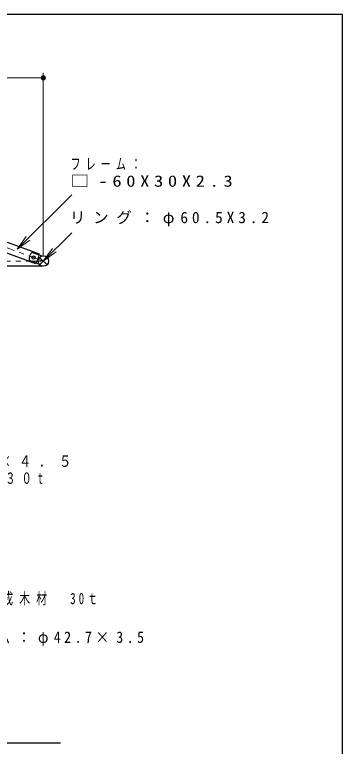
# Model space of a CAD drawing. Units: millimetres on the paper. Extents: x -385 to 0, y 0 to 267.
# Drawn here: x -63.5 to 0, y 125.2 to 267 of the extents above; entities that cross this region are included whole.
import ezdxf

# ---------------------------------------------------------------- set-up
doc = ezdxf.new("R2010")
doc.units = ezdxf.units.MM
doc.linetypes.add('USER1', pattern=[4.5, 2.5, -2])
doc.linetypes.add('USER2', pattern=[6, 3, -1, 1, -1])
doc.layers.add('1_30', color=3, linetype='Continuous', lineweight=25)
doc.layers.add('NAKAMURA図枠', color=7, linetype='Continuous', lineweight=13)
doc.styles.add('ＭＳ ゴシック', font='')
doc.styles.get('ＭＳ ゴシック').set_extended_font_data('MS Gothic')

# ---------------------------------------------------------------- blocks, each defined once
blk = doc.blocks.new('open_arrow')
at = {"color": 0, "linetype": 'Continuous', "lineweight": -2}
blk.add_lwpolyline([(7.5, 1.25), (0, 0), (7.5, -1.25)], dxfattribs=at)
blk = doc.blocks.new('filled_dot')
at = {"color": 0, "linetype": 'Continuous', "lineweight": -2, "const_width": 1.25}
blk.add_lwpolyline([(-0.625, 0, 1), (0.625, 0, 1)], format="xyb", close=True, dxfattribs=at)

msp = doc.modelspace()

# ---------------------------------------------------------------- linework, layer by layer
at = {"layer": '1_30', "color": 7, "lineweight": 13}
for p, q in [((-57.981, 220.242), (-57.981, 255.742)), ((-151.314, 254.742), (-57.981, 254.742)), ((-63.063, 221.54), (-52.475, 232.074)), ((-57.981, 219.242), (-52.475, 224.748))]:
    msp.add_line(p, q, dxfattribs=at)
at = {"layer": '1_30', "color": 7, "linetype": 'USER2', "lineweight": 13}
for p, q in [((-57.981, 219.242), (-104.648, 236.227)), ((-151.314, 219.242), (-57.981, 219.242))]:
    msp.add_line(p, q, dxfattribs=at)
at = {"layer": '1_30'}
for p, q in [((-58.743, 220.584), (-100.521, 235.79)), ((-59.427, 218.704), (-84.016, 227.654)), ((-58.229, 220.219), (-60.156, 220.921)), ((-58.8, 220.427), (-58.743, 220.584)), ((-58.694, 218.529), (-57.268, 219.955)), ((-57.268, 218.529), (-58.694, 219.955)), ((-58.8, 218.653), (-60.727, 219.354)), ((-59.37, 218.861), (-59.427, 218.704)), ((-57.981, 218.234), (-101.081, 218.234))]:
    msp.add_line(p, q, dxfattribs=at)
at = {"layer": '1_30', "color": 7, "linetype": 'USER1', "lineweight": 13}
msp.add_line((-59.37, 218.861), (-58.8, 220.427), dxfattribs=at)
at = {"layer": '1_30', "color": 20}
msp.add_line((-102.564, 125.909), (-54.648, 125.909), dxfattribs=at)
at = {"layer": '1_30'}
for centre, radius in [((-59.868, 219.929), 0.333), ((-57.981, 219.242), 1.008)]:
    msp.add_circle(centre, radius, dxfattribs=at)
msp.add_arc((-59.085, 219.644), 1.667, 130, 190, dxfattribs=at)
at = {"layer": 'NAKAMURA図枠', "color": 20, "lineweight": 25}
for p, q in [((0, 267), (-385, 267)), ((0, 0), (0, 267))]:
    msp.add_line(p, q, dxfattribs=at)

# ---------------------------------------------------------------- block references
at = {"layer": '1_30', "color": 7, "lineweight": 13, "xscale": 0.4, "yscale": 0.4}
for name, p, rotation in [('filled_dot', (-57.981, 254.742), 180), ('open_arrow', (-63.063, 221.54), 44.9), ('open_arrow', (-57.981, 219.242), 45)]:
    msp.add_blockref(name, p, dxfattribs=dict(at, rotation=rotation))

# ---------------------------------------------------------------- texts
at = {"layer": '1_30', "color": 7, "char_height": 2.199, "style": 'ＭＳ ゴシック'}
for s, insert, attachment_point in [('\\T1.5;\\W0.65;フレーム：', (-52.69, 238.024), 4), ('\\T1.5;\\W1.2;□-60X30X2.3', (-52.69, 234.724), 4), ('\\T1.5;リング：φ60.5X3.2', (-52.823, 227.398), 4), ('\\T1.62;\\W0.8;柱：□125×125×４．５', (-93.767, 180.357), 4), ('\\T1.62;\\W0.65;化粧板：合成木材\u3000３０t\u3000\u3000', (-93.767, 177.057), 4), ('\\T1.57;\\W0.7;座板：合成木材\u300030ｔ', (-79.136, 153.745), 4), ('\\T1.5;\\W0.9;フレーム：φ42.7×3.5', (-79.275, 144.676), 7)]:
    msp.add_mtext(s, dxfattribs=dict(at, insert=insert, attachment_point=attachment_point))

doc.saveas('drawing.dxf')
